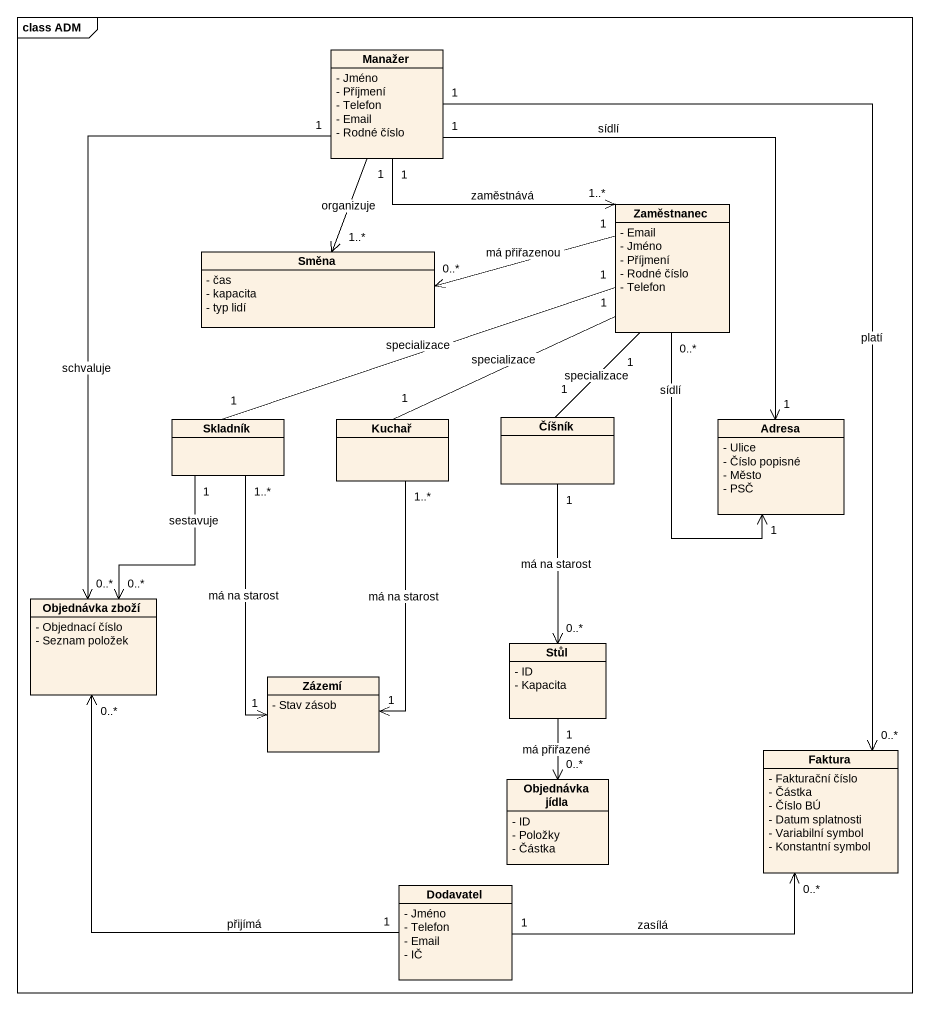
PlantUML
@startuml
mainframe class ADM
hide circle
hide empty members
skinparam classAttributeIconSize 0
class Manažer {
  - Jméno
  - Příjmení
  - Telefon
  - Email
  - Rodné číslo
}
class Zaměstnanec {
  - Email
  - Jméno
  - Příjmení
  - Rodné číslo
  - Telefon
}
class Směna {
  - čas
  - kapacita
  - typ lidí
}
class Skladník
class Kuchař
class Číšník
class Adresa {
  - Ulice
  - Číslo popisné
  - Město
  - PSČ
}
class "Objednávka zboží" as Objednávka_zboží {
  - Objednací číslo
  - Seznam položek
}
class Stůl {
  - ID
  - Kapacita
}
class Zázemí {
  - Stav zásob
}
class "Objednávka jídla" as Objednávka_jídla {
  - ID
  - Položky
  - Částka
}
class Faktura {
  - Fakturační číslo
  - Částka
  - Číslo BÚ
  - Datum splatnosti
  - Variabilní symbol
  - Konstantní symbol
}
class Dodavatel {
  - Jméno
  - Telefon
  - Email
  - IČ
}
Manažer "1" -right-> "1..*" Zaměstnanec : zaměstnává
Manažer "1" --> "1..*" Směna : organizuje
Manažer "1" --> "1" Adresa : sídlí
Manažer "1" --> "0..*" Objednávka_zboží : schvaluje
Manažer "1" --> "0..*" Faktura : platí
Zaměstnanec "1" -left-> "0..*" Směna : má přiřazenou
Zaměstnanec "1" -left- "1" Skladník : specializace
Zaměstnanec "1" -- "1" Kuchař : specializace
Zaměstnanec "1" -- "1" Číšník : specializace
Zaměstnanec "0..*" --> "1" Adresa : sídlí
Skladník "1" --> "0..*" Objednávka_zboží : sestavuje
Skladník "1..*" --> "1" Zázemí : má na starost
Kuchař "1..*" --> "1" Zázemí : má na starost
Číšník "1" --> "0..*" Stůl : má na starost
Stůl "1" --> "0..*" Objednávka_jídla : má přiřazené
Dodavatel "1" -up-> "0..*" Objednávka_zboží : přijímá
Dodavatel "1" -right-> "0..*" Faktura : zasílá
@enduml
